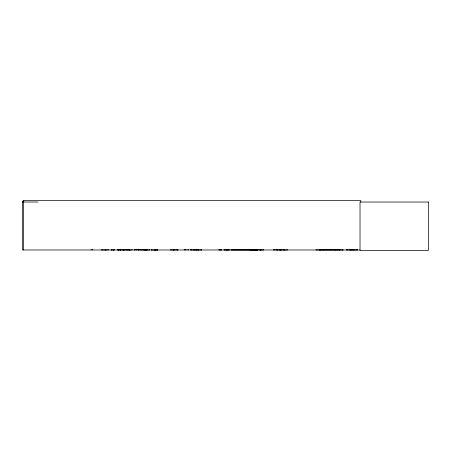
<?xml version="1.0" encoding="UTF-8"?>
<svg xmlns="http://www.w3.org/2000/svg" width="451" height="451" viewBox="0 0 451 451"><rect width="100%" height="100%" fill="white"/><g stroke="black" fill="none" stroke-linecap="round" stroke-linejoin="round"><path stroke-width="0.68" d="M276.863 249.961L276.869 249.578M284.119 249.961L284.119 249.578M320.171 249.961L320.114 249.657L320.109 249.978L320.171 249.657L339.812 249.657L339.812 249.978L339.755 249.657M339.761 249.961L339.812 249.657M342.754 249.927L342.76 249.578M320.114 249.803L339.812 249.786M125.863 249.978L132.211 249.927L132.233 249.578M101.723 249.978L108.516 249.927L108.556 249.578M151.215 249.978L157.67 249.927M260.52 249.916L260.577 249.578M346.627 249.978L357.344 249.939M223.921 249.978L229.114 249.927M252.74 249.927L252.661 249.578L252.611 249.978M252.983 249.916L252.932 249.578M257.262 249.927L249.967 249.967M113.962 249.927L114.007 249.612M129.037 249.978L129.133 249.476M218.797 249.927L221.114 249.927M146.113 249.916L146.13 249.612M125.936 249.927L125.953 249.612M250.091 249.764L250.688 249.967M255.08 249.595L255.108 249.86M257.047 249.927L256.901 249.86M177.474 249.927L170.884 249.927M190.728 249.927L195.79 249.927M190.925 249.927L190.965 249.612L191.004 249.978M111.098 249.927L114.007 249.877M111.346 249.927L111.391 249.612L111.442 249.978M251.765 249.967L252.024 249.978M252.34 249.86L252.442 249.967M255.497 249.86L255.396 249.967M23.959 201.123L22.55 201.123L22.55 249.978L360.112 249.978M22.55 202.031L38.019 202.031M231.092 249.662L251.85 249.662M231.075 249.781L257.335 249.86M117.345 249.916L117.316 249.578L117.333 249.877L124.149 249.961M134.364 249.612L141.958 249.877M185.107 249.612L185.451 249.939M201.546 249.961L196.456 249.927M231.081 249.95L257.927 249.961M263.502 249.961L258.947 249.927M273.825 249.877L287.563 249.961L287.563 249.578M343.188 249.961L315.993 249.927L315.993 249.578M228.257 249.927L228.212 249.612L228.161 249.978M226.199 249.927L226.148 249.612L226.103 249.978M136.473 249.927L136.427 249.612M118.551 249.927L118.574 249.375M357.158 249.927L357.124 249.612M177.17 249.916L177.136 249.578M360.817 202.031L360.817 200.616L23.345 200.616L23.345 249.978M357.091 249.578L357.091 249.978M353.883 249.476L353.883 249.978M353.685 249.476L353.685 249.978M352.468 249.578L352.468 249.978M351.504 249.578L351.504 249.978M350.286 249.476L350.286 249.978M350.094 249.476L350.094 249.978M342.726 249.578L342.726 249.978M323.243 249.578L323.243 249.978M319.742 249.476L319.742 249.978M319.488 249.476L319.488 249.978M284.062 249.476L284.062 249.978M283.814 249.476L283.814 249.978M281.074 249.578L281.074 249.978M280.623 249.476L280.663 249.978M280.409 249.476L280.375 249.978M280.313 249.578L280.313 249.978M279.97 249.578L279.992 249.978M279.581 249.476L279.581 249.978M277.574 249.476L277.574 249.978M277.326 249.476L277.326 249.978M273.825 249.578L273.825 249.978M263.181 249.578L263.181 249.978M260.971 249.476L260.971 249.978M260.452 249.476L260.452 249.978M260.3 249.476L260.3 249.978M258.868 249.578L258.868 249.978M257.634 249.578L257.634 249.978M257.346 249.578L257.346 249.978M256.444 249.578L256.444 249.978M255.914 249.476L255.988 249.978M255.762 249.476L255.762 249.978M255.486 249.578L255.486 249.978M254.646 249.476L254.646 249.978M254.477 249.476L254.409 249.978M254.071 249.578L254.037 249.978M253.699 249.578L253.699 249.978M253.338 249.578L253.338 249.978M253.034 249.578L253.034 249.978M229.187 249.578L229.187 249.978M227.372 249.476L227.372 249.978M227.203 249.476L227.203 249.978M226.396 249.476L226.323 249.978M224.215 249.578L224.215 249.978M221.21 249.578L221.21 249.978M220.984 249.476L220.984 249.978M220.917 249.476L220.917 249.978M219.147 249.578L219.147 249.978M201.247 249.578L201.247 249.978M198.299 249.476L198.299 249.978M198.13 249.476L198.13 249.978M196.94 249.578L196.963 249.978M196.546 249.476L196.546 249.978M196.382 249.578L196.382 249.978M195.864 249.578L195.864 249.978M194.116 249.476L194.116 249.978M193.947 249.476L193.947 249.978M188.411 249.375L188.411 249.978M187.002 249.375L187.002 249.978M185.057 249.578L185.011 249.978M184.228 249.476L184.233 249.978M177.936 249.476L177.936 249.978M177.519 249.578L177.547 249.978M173.906 249.375L173.906 249.978M173.697 249.476L173.697 249.978M173.477 249.476L173.477 249.978M170.833 249.578L170.833 249.978M157.72 249.578L157.72 249.978M157.258 249.375L157.258 249.978M156.886 249.375L156.886 249.978M156.035 249.375L156.035 249.978M155.674 249.375L155.674 249.978M155.51 249.375L155.51 249.978M155.076 249.476L155.076 249.978M154.856 249.476L154.856 249.978M154.592 249.375L154.592 249.978M151.418 249.578L151.418 249.978M149.681 249.578L149.676 249.978L142.426 249.961L142.426 249.578M146.919 249.375L147.009 249.978M146.175 249.476L146.225 249.978M145.921 249.476L145.932 249.978M145.611 249.375L145.611 249.978M145.538 249.375L145.538 249.978M145.166 249.375L145.166 249.978M144.202 249.375L144.202 249.978M143.948 249.375L143.948 249.978M141.941 249.578L141.941 249.978M140.058 249.375L140.058 249.978M138.778 249.375L138.778 249.978M138.711 249.476L138.711 249.978M138.491 249.476L138.491 249.978M136.377 249.578L136.377 249.978M135.672 249.578L135.672 249.978M134.612 249.476L134.612 249.978M134.539 249.476L134.539 249.978M134.319 249.578L134.319 249.978M129.414 249.476L129.426 249.978M129.2 249.476L129.195 249.978M127.362 249.578L127.362 249.978M125.964 249.578L125.964 249.978M124.577 249.375L124.577 249.978M123.501 249.375L123.501 249.978M123.168 249.375L123.168 249.978M120.823 249.578L120.823 249.978M120.451 249.476L120.451 249.978M120.22 249.476L120.22 249.978M119.853 249.375L119.853 249.978M118.805 249.476L118.805 249.978M118.714 249.476L118.714 249.978M118.207 249.578L118.207 249.978M114.058 249.578L114.058 249.978M113.545 249.476L113.545 249.978M113.455 249.476L113.455 249.978M105.652 249.375L105.652 249.978M105.416 249.476L105.416 249.978M101.881 249.578L101.881 249.978M92.556 249.375L92.556 249.978M91.147 249.375L91.147 249.978M335.499 249.877L335.471 249.578L335.51 249.877M346.847 249.877L346.881 249.578L346.847 249.877M428.45 202.031L360.022 202.031L360.022 250.384L428.45 250.384L428.45 202.031M124.031 249.927L124.008 249.612L123.991 249.978"/></g></svg>
